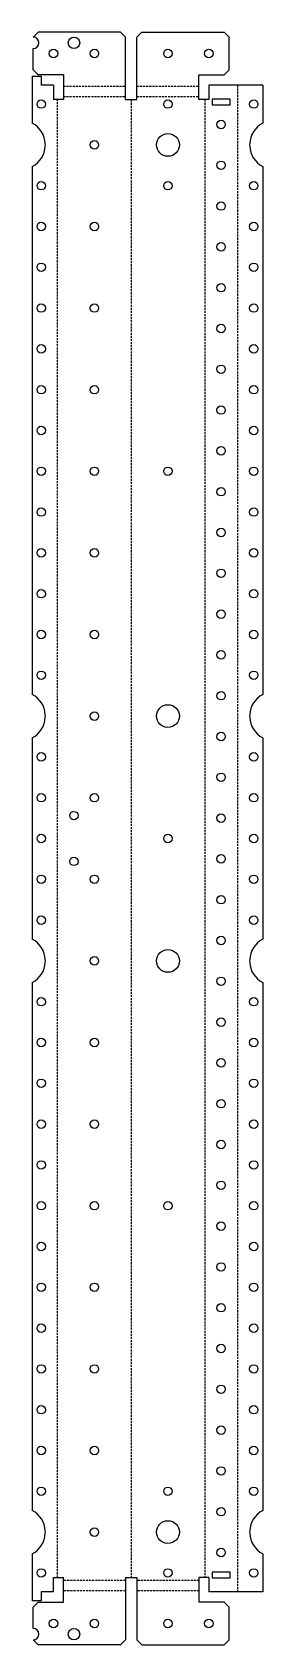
# Model space of a CAD drawing. Header units: millimetres. Extents: x -63 to 78, y -494 to 494.
import ezdxf

# ---------------------------------------------------------------- set-up
doc = ezdxf.new("R2010")
doc.units = ezdxf.units.MM
doc.linetypes.add('HIDDEN', pattern=[1.905, 1.27, -0.635])
doc.layers.add('BEND-DOWN', color=3, linetype='HIDDEN')
doc.layers.add('BEND-UP', color=5, linetype='HIDDEN')

msp = doc.modelspace()

# ---------------------------------------------------------------- linework, layer by layer
for p, q in [((-59.5, 494.01), (-62.5, 491.01)), ((-9, 494.01), (-59.5, 494.01)), ((-6, 491.01), (-9, 494.01)), ((4, 494.01), (1, 491.01)), ((4, 494.01), (54.5, 494.01)), ((57.5, 491.01), (54.5, 494.01)), ((-6, 452.8), (-6, 491.01)), ((1, 452.8), (1, 491.01)), ((57.5, 471.01), (57.5, 491.01)), ((-62.5, 471.01), (-62.5, 484.01)), ((-63, 467), (-63, 438.27)), ((-63, 467), (-57.5, 467)), ((-62.5, 471.01), (-59.5, 468.01)), ((-44, 468.01), (-59.5, 468.01)), ((-57.5, 467), (-57.5, 461.5)), ((-44, 468.01), (-44, 452.8)), ((39, 468.01), (54.5, 468.01)), ((39, 452.8), (39, 468.01)), ((54.5, 468.01), (57.5, 471.01)), ((-50, 461.5), (-57.5, 461.5)), ((-50, 461.5), (-50, 452.8)), ((45, 461.5), (45, 452.8)), ((78, 461.5), (45, 461.5)), ((78, 461.5), (78, 438.27)), ((-44, 452.8), (-50, 452.8)), ((-6, 452.8), (1, 452.8)), ((45, 452.8), (39, 452.8)), ((47, 453), (47, 449.5)), ((58, 453), (47, 453)), ((47, 449.5), (58, 449.5)), ((58, 449.5), (58, 453)), ((-63, 411.73), (-63, 88.27)), ((78, 411.73), (78, 88.27)), ((-63, 61.73), (-63, -61.73)), ((78, 61.73), (78, -61.73)), ((-63, -88.27), (-63, -411.73)), ((78, -88.27), (78, -411.73)), ((-63, -438.27), (-63, -467)), ((78, -438.27), (78, -461.5)), ((-50, -452.8), (-44, -452.8)), ((-50, -461.5), (-50, -452.8)), ((-44, -468.01), (-44, -452.8)), ((-6, -452.8), (1, -452.8)), ((-6, -452.8), (-6, -491.01)), ((1, -452.8), (1, -491.01)), ((45, -452.8), (39, -452.8)), ((39, -452.8), (39, -468.01)), ((45, -452.8), (45, -461.5)), ((58, -449.5), (47, -449.5)), ((47, -449.5), (47, -453)), ((47, -453), (58, -453)), ((58, -453), (58, -449.5)), ((-50, -461.5), (-57.5, -461.5)), ((-57.5, -461.5), (-57.5, -467)), ((78, -461.5), (45, -461.5)), ((-57.5, -467), (-63, -467)), ((-59.5, -468.01), (-62.5, -471.01)), ((-62.5, -484.01), (-62.5, -471.01)), ((-59.5, -468.01), (-44, -468.01)), ((54.5, -468.01), (39, -468.01)), ((57.5, -471.01), (54.5, -468.01)), ((57.5, -491.01), (57.5, -471.01)), ((-62.5, -491.01), (-59.5, -494.01)), ((-9, -494.01), (-6, -491.01)), ((1, -491.01), (4, -494.01)), ((54.5, -494.01), (57.5, -491.01)), ((-9, -494.01), (-59.5, -494.01)), ((4, -494.01), (54.5, -494.01))]:
    msp.add_line(p, q)
for centre, radius in [((-37.5, 487.51), 3.5), ((-50, 481.01), 2.6), ((-25, 481.01), 2.6), ((20, 481.01), 2.6), ((45, 481.01), 2.6), ((-57.5, 450), 2.6), ((20, 450), 2.6), ((72.5, 450), 2.6), ((52.5, 437.5), 2.6), ((-25, 425), 2.6), ((20, 425), 7), ((52.5, 412.5), 2.6), ((-57.5, 400), 2.6), ((20, 400), 2.6), ((72.5, 400), 2.6), ((52.5, 387.5), 2.6), ((-57.5, 375), 2.6), ((-25, 375), 2.6), ((72.5, 375), 2.6), ((52.5, 362.5), 2.6), ((-57.5, 350), 2.6), ((72.5, 350), 2.6), ((52.5, 337.5), 2.6), ((-57.5, 325), 2.6), ((-25, 325), 2.6), ((72.5, 325), 2.6), ((52.5, 312.5), 2.6), ((-57.5, 300), 2.6), ((72.5, 300), 2.6), ((52.5, 287.5), 2.6), ((-57.5, 275), 2.6), ((-25, 275), 2.6), ((72.5, 275), 2.6), ((52.5, 262.5), 2.6), ((-57.5, 250), 2.6), ((72.5, 250), 2.6), ((52.5, 237.5), 2.6), ((-57.5, 225), 2.6), ((-25, 225), 2.6), ((20, 225), 2.6), ((72.5, 225), 2.6), ((52.5, 212.5), 2.6), ((-57.5, 200), 2.6), ((72.5, 200), 2.6), ((52.5, 187.5), 2.6), ((-57.5, 175), 2.6), ((-25, 175), 2.6), ((72.5, 175), 2.6), ((52.5, 162.5), 2.6), ((-57.5, 150), 2.6), ((72.5, 150), 2.6), ((52.5, 137.5), 2.6), ((-57.5, 125), 2.6), ((-25, 125), 2.6), ((72.5, 125), 2.6), ((52.5, 112.5), 2.6), ((-57.5, 100), 2.6), ((72.5, 100), 2.6), ((52.5, 87.5), 2.6), ((20, 75), 7), ((-25, 75), 2.6), ((52.5, 62.5), 2.6), ((-57.5, 50), 2.6), ((72.5, 50), 2.6), ((52.5, 37.5), 2.6), ((-57.5, 25), 2.6), ((-25, 25), 2.6), ((72.5, 25), 2.6), ((-37.5, 14), 2.6), ((52.5, 12.5), 2.6), ((-57.5, 0), 2.6), ((20, 0), 2.6), ((72.5, 0), 2.6), ((-37.5, -14), 2.6), ((52.5, -12.5), 2.6), ((-57.5, -25), 2.6), ((-25, -25), 2.6), ((72.5, -25), 2.6), ((52.5, -37.5), 2.6), ((-57.5, -50), 2.6), ((72.5, -50), 2.6), ((20, -75), 7), ((52.5, -62.5), 2.6), ((-25, -75), 2.6), ((52.5, -87.5), 2.6), ((-57.5, -100), 2.6), ((72.5, -100), 2.6), ((52.5, -112.5), 2.6), ((-57.5, -125), 2.6), ((-25, -125), 2.6), ((72.5, -125), 2.6), ((52.5, -137.5), 2.6), ((-57.5, -150), 2.6), ((72.5, -150), 2.6), ((52.5, -162.5), 2.6), ((-57.5, -175), 2.6), ((-25, -175), 2.6), ((72.5, -175), 2.6), ((52.5, -187.5), 2.6), ((-57.5, -200), 2.6), ((72.5, -200), 2.6), ((52.5, -212.5), 2.6), ((-57.5, -225), 2.6), ((-25, -225), 2.6), ((20, -225), 2.6), ((72.5, -225), 2.6), ((52.5, -237.5), 2.6), ((-57.5, -250), 2.6), ((72.5, -250), 2.6), ((52.5, -262.5), 2.6), ((-57.5, -275), 2.6), ((-25, -275), 2.6), ((72.5, -275), 2.6), ((52.5, -287.5), 2.6), ((-57.5, -300), 2.6), ((72.5, -300), 2.6), ((52.5, -312.5), 2.6), ((-57.5, -325), 2.6), ((-25, -325), 2.6), ((72.5, -325), 2.6), ((52.5, -337.5), 2.6), ((-57.5, -350), 2.6), ((72.5, -350), 2.6), ((52.5, -362.5), 2.6), ((-57.5, -375), 2.6), ((-25, -375), 2.6), ((72.5, -375), 2.6), ((52.5, -387.5), 2.6), ((-57.5, -400), 2.6), ((20, -400), 2.6), ((72.5, -400), 2.6), ((52.5, -412.5), 2.6), ((-25, -425), 2.6), ((20, -425), 7), ((52.5, -437.5), 2.6), ((-57.5, -450), 2.6), ((20, -450), 2.6), ((72.5, -450), 2.6), ((-50, -481.01), 2.6), ((-37.5, -487.51), 3.5), ((-25, -481.01), 2.6), ((20, -481.01), 2.6), ((45, -481.01), 2.6)]:
    msp.add_circle(centre, radius)
for centre, radius, start, end in [((-62.5, 487.51), 3.5, 270, 90), ((-70, 425), 15, 2.98852, 62.18186), ((85, 425), 15, 117.81814, 177.01148), ((-57.5, 425), 2.6, 342.49531, 17.50469), ((72.5, 425), 2.6, 162.49531, 197.50469), ((-70, 425), 15, 297.81814, 357.01148), ((85, 425), 15, 182.98852, 242.18186), ((-70, 75), 15, 2.98852, 62.18186), ((85, 75), 15, 117.81814, 177.01148), ((-70, 75), 15, 297.81814, 357.01148), ((-57.5, 75), 2.6, 342.49531, 17.50469), ((72.5, 75), 2.6, 162.49531, 197.50469), ((85, 75), 15, 182.98852, 242.18186), ((-70, -75), 15, 2.98852, 62.18186), ((85, -75), 15, 117.81814, 177.01148), ((-70, -75), 15, 297.81814, 357.01148), ((-57.5, -75), 2.6, 342.49531, 17.50469), ((72.5, -75), 2.6, 162.49531, 197.50469), ((85, -75), 15, 182.98852, 242.18186), ((-70, -425), 15, 2.98852, 62.18186), ((85, -425), 15, 117.81814, 177.01148), ((-57.5, -425), 2.6, 342.49531, 17.50469), ((72.5, -425), 2.6, 162.49531, 197.50469), ((-70, -425), 15, 297.81814, 357.01148), ((85, -425), 15, 182.98852, 242.18186), ((-62.5, -487.51), 3.5, 270, 90)]:
    msp.add_arc(centre, radius, start, end)
at = {"layer": 'BEND-DOWN'}
for p, q in [((-44, 460.88), (-6, 460.88)), ((1, 460.88), (39, 460.88)), ((-6, -460.88), (-44, -460.88)), ((39, -460.88), (1, -460.88))]:
    msp.add_line(p, q, dxfattribs=at)
at = {"layer": 'BEND-UP'}
for p, q in [((-44, 454.63), (-6, 454.63)), ((1, 454.63), (39, 454.63)), ((62.5, 461.5), (62.5, -461.5)), ((-47.5, -452.8), (-47.5, 452.8)), ((-2.5, 452.8), (-2.5, -452.8)), ((42.5, 452.8), (42.5, -452.8)), ((-6, -454.63), (-44, -454.63)), ((39, -454.63), (1, -454.63))]:
    msp.add_line(p, q, dxfattribs=at)

doc.saveas('drawing.dxf')
